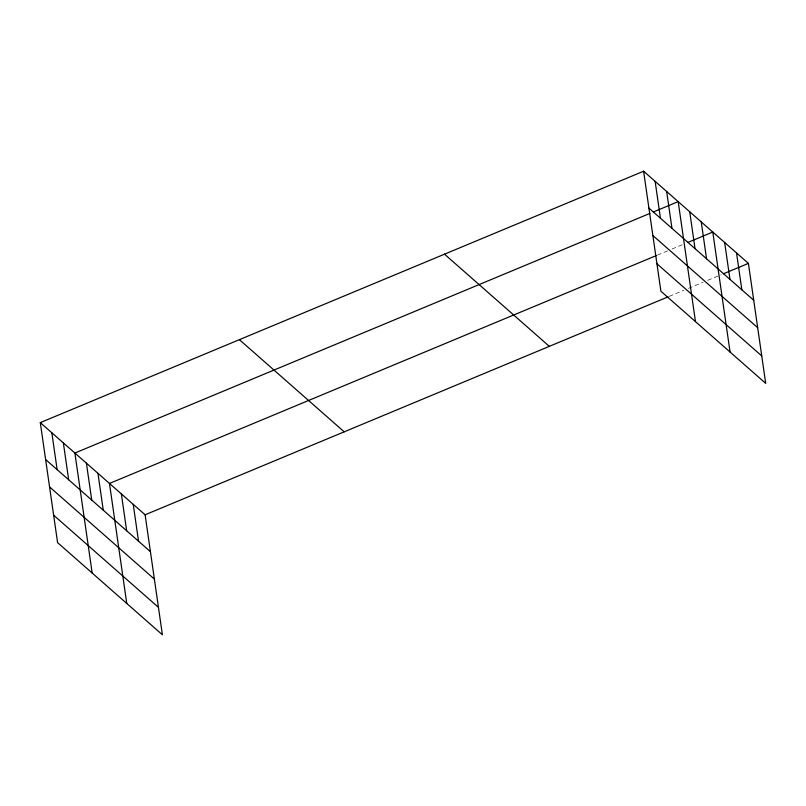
<?xml version="1.0" encoding="UTF-8"?>
<svg xmlns="http://www.w3.org/2000/svg" width="806" height="806" viewBox="0 0 806 806"><rect width="100%" height="100%" fill="white"/><g stroke="black" fill="none" stroke-linecap="round" stroke-linejoin="round"><path stroke-width="0.6" stroke-dasharray="4.03 3.02" d="M657.343 255.139L667.529 250.898M672.053 249.014L683.357 244.299M669.222 296.376L683.931 290.251M688.455 288.367L703.164 282.241M707.688 280.347L721.259 274.695"/><path stroke-width="1.21" d="M40.3 422.626L145.11 514.792L162.399 634.785L57.589 542.619L40.3 422.626L643.601 171.215L748.411 263.381L765.7 383.374L660.89 291.208L643.601 171.215M649.908 213.409L74.887 453.043L92.176 573.036M653.303 211.998L678.189 201.631L695.477 321.624M656.215 255.613L109.475 483.459L126.764 603.452M687.891 242.415L712.776 232.047L730.065 352.041M145.11 514.792L668.093 296.85M723.526 273.748L748.411 263.381M648.911 208.089L753.721 300.265M652.86 235.523L757.67 327.689M656.94 263.774L761.751 355.95M444.509 254.172L549.319 346.348M239.392 339.658L344.202 431.825M45.61 459.501L150.42 551.667M49.569 486.925L154.379 579.101M53.639 515.185L158.45 607.361M736.533 252.933L741.842 289.817M724.654 242.485L729.964 279.37M701.24 221.902L706.56 258.786M689.714 211.766L695.024 248.641M666.653 191.485L671.972 228.37M655.127 181.35L660.446 218.225M133.232 504.344L138.541 541.229M121.353 493.897L126.663 530.781M97.949 473.313L103.259 510.198M86.413 463.178L91.733 500.052M63.362 442.897L68.671 479.782M51.826 432.762L57.145 469.636"/></g></svg>
